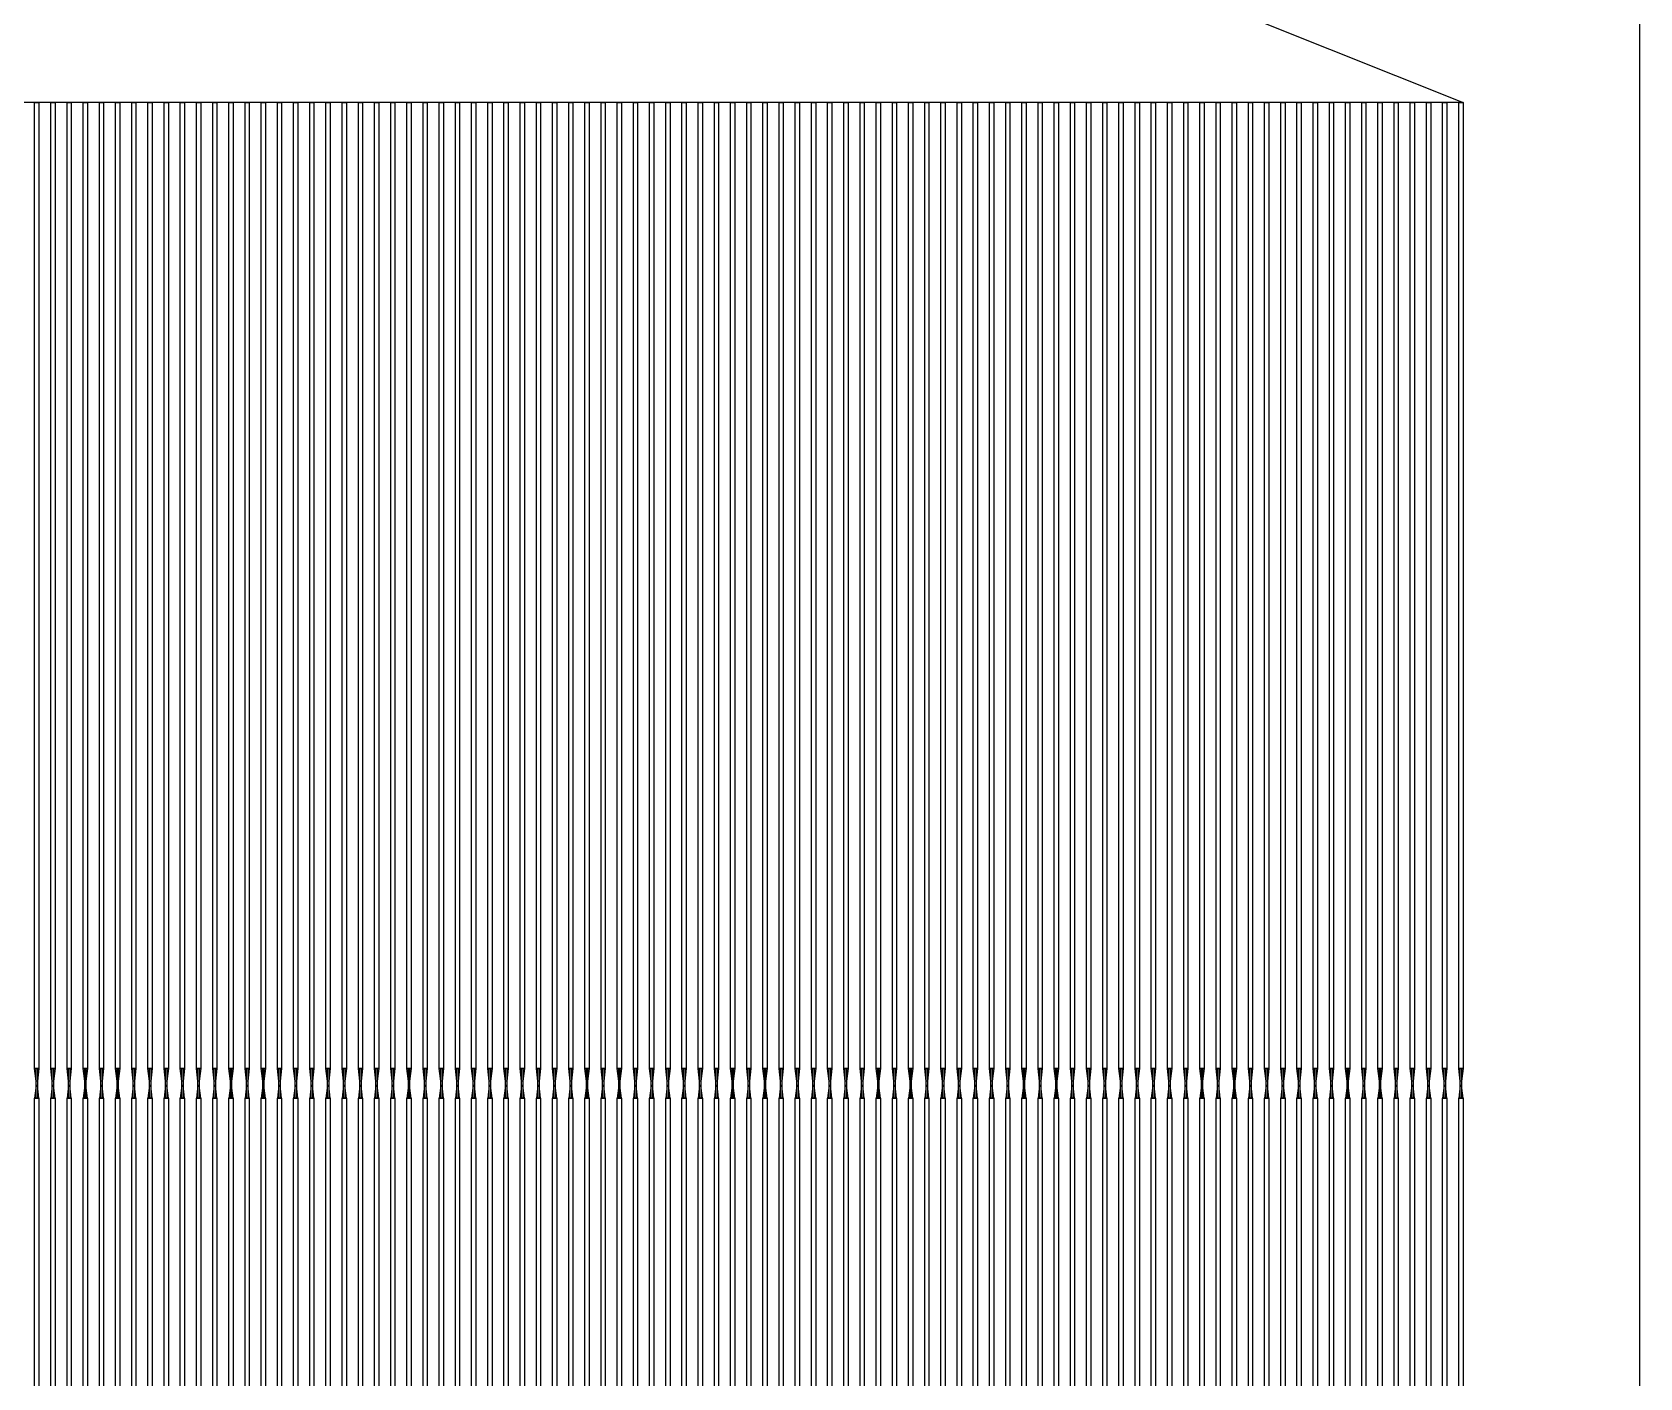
# Model space of a CAD drawing. Extents: x 0 to 762, y 0 to 762.
# Drawn here: x 647.9 to 762, y 486 to 581.6 of the extents above; entities that cross this region are included whole.
import ezdxf

# ---------------------------------------------------------------- set-up
doc = ezdxf.new("R2010")
doc.units = 0
doc.layers.get('0').update_dxf_attribs({"linetype": 'CONTINUOUS'})

msp = doc.modelspace()

# ---------------------------------------------------------------- linework, layer by layer
at = {"color": 7}
msp.add_lwpolyline([(0, 0), (761.986, 0), (761.986, 761.986), (0, 761.986), (0, 0)], close=True, dxfattribs=at)
at = {"color": 0}
for points in [[(634.989, 622.289), (749.436, 576.569), (520.54, 576.569), (634.989, 622.289)], [(648.049, 576.569), (648.349, 576.569), (648.349, 507.99), (648.049, 507.99), (648.049, 576.569)], [(649.197, 576.569), (649.497, 576.569), (649.497, 507.99), (649.197, 507.99), (649.197, 576.569)], [(650.346, 576.569), (650.646, 576.569), (650.646, 507.99), (650.346, 507.99), (650.346, 576.569)], [(651.494, 576.569), (651.794, 576.569), (651.794, 507.99), (651.494, 507.99), (651.494, 576.569)], [(652.643, 576.569), (652.943, 576.569), (652.943, 507.99), (652.643, 507.99), (652.643, 576.569)], [(653.793, 576.569), (654.093, 576.569), (654.093, 507.99), (653.793, 507.99), (653.793, 576.569)], [(654.942, 576.569), (655.242, 576.569), (655.242, 507.99), (654.942, 507.99), (654.942, 576.569)], [(656.09, 576.569), (656.39, 576.569), (656.39, 507.99), (656.09, 507.99), (656.09, 576.569)], [(657.239, 576.569), (657.539, 576.569), (657.539, 507.99), (657.239, 507.99), (657.239, 576.569)], [(658.387, 576.569), (658.688, 576.569), (658.688, 507.99), (658.387, 507.99), (658.387, 576.569)], [(659.536, 576.569), (659.836, 576.569), (659.836, 507.99), (659.536, 507.99), (659.536, 576.569)], [(660.685, 576.569), (660.985, 576.569), (660.985, 507.99), (660.685, 507.99), (660.685, 576.569)], [(661.833, 576.569), (662.133, 576.569), (662.133, 507.99), (661.833, 507.99), (661.833, 576.569)], [(662.982, 576.569), (663.282, 576.569), (663.282, 507.99), (662.982, 507.99), (662.982, 576.569)], [(664.131, 576.569), (664.431, 576.569), (664.431, 507.99), (664.131, 507.99), (664.131, 576.569)], [(665.279, 576.569), (665.579, 576.569), (665.579, 507.99), (665.279, 507.99), (665.279, 576.569)], [(666.428, 576.569), (666.728, 576.569), (666.728, 507.99), (666.428, 507.99), (666.428, 576.569)], [(667.576, 576.569), (667.876, 576.569), (667.876, 507.99), (667.576, 507.99), (667.576, 576.569)], [(668.726, 576.569), (669.026, 576.569), (669.026, 507.99), (668.726, 507.99), (668.726, 576.569)], [(669.875, 576.569), (670.175, 576.569), (670.175, 507.99), (669.875, 507.99), (669.875, 576.569)], [(671.024, 576.569), (671.324, 576.569), (671.324, 507.99), (671.024, 507.99), (671.024, 576.569)], [(672.172, 576.569), (672.472, 576.569), (672.472, 507.99), (672.172, 507.99), (672.172, 576.569)], [(673.321, 576.569), (673.621, 576.569), (673.621, 507.99), (673.321, 507.99), (673.321, 576.569)], [(674.469, 576.569), (674.769, 576.569), (674.769, 507.99), (674.469, 507.99), (674.469, 576.569)], [(675.618, 576.569), (675.918, 576.569), (675.918, 507.99), (675.618, 507.99), (675.618, 576.569)], [(676.767, 576.569), (677.067, 576.569), (677.067, 507.99), (676.767, 507.99), (676.767, 576.569)], [(677.915, 576.569), (678.215, 576.569), (678.215, 507.99), (677.915, 507.99), (677.915, 576.569)], [(679.064, 576.569), (679.364, 576.569), (679.364, 507.99), (679.064, 507.99), (679.064, 576.569)], [(680.213, 576.569), (680.512, 576.569), (680.512, 507.99), (680.213, 507.99), (680.213, 576.569)], [(681.361, 576.569), (681.661, 576.569), (681.661, 507.99), (681.361, 507.99), (681.361, 576.569)], [(682.511, 576.569), (682.811, 576.569), (682.811, 507.99), (682.511, 507.99), (682.511, 576.569)], [(683.66, 576.569), (683.96, 576.569), (683.96, 507.99), (683.66, 507.99), (683.66, 576.569)], [(684.808, 576.569), (685.108, 576.569), (685.108, 507.99), (684.808, 507.99), (684.808, 576.569)], [(685.957, 576.569), (686.257, 576.569), (686.257, 507.99), (685.957, 507.99), (685.957, 576.569)], [(687.106, 576.569), (687.406, 576.569), (687.406, 507.99), (687.106, 507.99), (687.106, 576.569)], [(688.254, 576.569), (688.554, 576.569), (688.554, 507.99), (688.254, 507.99), (688.254, 576.569)], [(689.403, 576.569), (689.703, 576.569), (689.703, 507.99), (689.403, 507.99), (689.403, 576.569)], [(690.551, 576.569), (690.851, 576.569), (690.851, 507.99), (690.551, 507.99), (690.551, 576.569)], [(691.7, 576.569), (692, 576.569), (692, 507.99), (691.7, 507.99), (691.7, 576.569)], [(692.849, 576.569), (693.149, 576.569), (693.149, 507.99), (692.849, 507.99), (692.849, 576.569)], [(693.997, 576.569), (694.297, 576.569), (694.297, 507.99), (693.997, 507.99), (693.997, 576.569)], [(695.146, 576.569), (695.446, 576.569), (695.446, 507.99), (695.146, 507.99), (695.146, 576.569)], [(696.294, 576.569), (696.594, 576.569), (696.594, 507.99), (696.294, 507.99), (696.294, 576.569)], [(697.444, 576.569), (697.744, 576.569), (697.744, 507.99), (697.444, 507.99), (697.444, 576.569)], [(698.593, 576.569), (698.893, 576.569), (698.893, 507.99), (698.593, 507.99), (698.593, 576.569)], [(699.742, 576.569), (700.042, 576.569), (700.042, 507.99), (699.742, 507.99), (699.742, 576.569)], [(700.89, 576.569), (701.19, 576.569), (701.19, 507.99), (700.89, 507.99), (700.89, 576.569)], [(702.039, 576.569), (702.339, 576.569), (702.339, 507.99), (702.039, 507.99), (702.039, 576.569)], [(703.188, 576.569), (703.488, 576.569), (703.488, 507.99), (703.188, 507.99), (703.188, 576.569)], [(704.336, 576.569), (704.636, 576.569), (704.636, 507.99), (704.336, 507.99), (704.336, 576.569)], [(705.485, 576.569), (705.785, 576.569), (705.785, 507.99), (705.485, 507.99), (705.485, 576.569)], [(706.633, 576.569), (706.933, 576.569), (706.933, 507.99), (706.633, 507.99), (706.633, 576.569)], [(707.782, 576.569), (708.082, 576.569), (708.082, 507.99), (707.782, 507.99), (707.782, 576.569)], [(708.931, 576.569), (709.231, 576.569), (709.231, 507.99), (708.931, 507.99), (708.931, 576.569)], [(710.079, 576.569), (710.379, 576.569), (710.379, 507.99), (710.079, 507.99), (710.079, 576.569)], [(711.229, 576.569), (711.529, 576.569), (711.529, 507.99), (711.229, 507.99), (711.229, 576.569)], [(712.378, 576.569), (712.678, 576.569), (712.678, 507.99), (712.378, 507.99), (712.378, 576.569)], [(713.526, 576.569), (713.826, 576.569), (713.826, 507.99), (713.526, 507.99), (713.526, 576.569)], [(714.675, 576.569), (714.975, 576.569), (714.975, 507.99), (714.675, 507.99), (714.675, 576.569)], [(715.824, 576.569), (716.124, 576.569), (716.124, 507.99), (715.824, 507.99), (715.824, 576.569)], [(716.972, 576.569), (717.272, 576.569), (717.272, 507.99), (716.972, 507.99), (716.972, 576.569)], [(718.121, 576.569), (718.421, 576.569), (718.421, 507.99), (718.121, 507.99), (718.121, 576.569)], [(719.269, 576.569), (719.569, 576.569), (719.569, 507.99), (719.269, 507.99), (719.269, 576.569)], [(720.418, 576.569), (720.718, 576.569), (720.718, 507.99), (720.418, 507.99), (720.418, 576.569)], [(721.567, 576.569), (721.867, 576.569), (721.867, 507.99), (721.567, 507.99), (721.567, 576.569)], [(722.715, 576.569), (723.015, 576.569), (723.015, 507.99), (722.715, 507.99), (722.715, 576.569)], [(723.864, 576.569), (724.164, 576.569), (724.164, 507.99), (723.864, 507.99), (723.864, 576.569)], [(725.012, 576.569), (725.314, 576.569), (725.314, 507.99), (725.012, 507.99), (725.012, 576.569)], [(726.162, 576.569), (726.463, 576.569), (726.463, 507.99), (726.162, 507.99), (726.162, 576.569)], [(727.311, 576.569), (727.611, 576.569), (727.611, 507.99), (727.311, 507.99), (727.311, 576.569)], [(728.46, 576.569), (728.76, 576.569), (728.76, 507.99), (728.46, 507.99), (728.46, 576.569)], [(729.608, 576.569), (729.908, 576.569), (729.908, 507.99), (729.608, 507.99), (729.608, 576.569)], [(730.757, 576.569), (731.057, 576.569), (731.057, 507.99), (730.757, 507.99), (730.757, 576.569)], [(731.906, 576.569), (732.206, 576.569), (732.206, 507.99), (731.906, 507.99), (731.906, 576.569)], [(733.054, 576.569), (733.354, 576.569), (733.354, 507.99), (733.054, 507.99), (733.054, 576.569)], [(734.203, 576.569), (734.503, 576.569), (734.503, 507.99), (734.203, 507.99), (734.203, 576.569)], [(735.351, 576.569), (735.651, 576.569), (735.651, 507.99), (735.351, 507.99), (735.351, 576.569)], [(736.5, 576.569), (736.8, 576.569), (736.8, 507.99), (736.5, 507.99), (736.5, 576.569)], [(737.649, 576.569), (737.949, 576.569), (737.949, 507.99), (737.649, 507.99), (737.649, 576.569)], [(738.797, 576.569), (739.097, 576.569), (739.097, 507.99), (738.797, 507.99), (738.797, 576.569)], [(739.947, 576.569), (740.247, 576.569), (740.247, 507.99), (739.947, 507.99), (739.947, 576.569)], [(741.096, 576.569), (741.396, 576.569), (741.396, 507.99), (741.096, 507.99), (741.096, 576.569)], [(742.244, 576.569), (742.544, 576.569), (742.544, 507.99), (742.244, 507.99), (742.244, 576.569)], [(743.393, 576.569), (743.693, 576.569), (743.693, 507.99), (743.393, 507.99), (743.393, 576.569)], [(744.542, 576.569), (744.842, 576.569), (744.842, 507.99), (744.542, 507.99), (744.542, 576.569)], [(745.69, 576.569), (745.99, 576.569), (745.99, 507.99), (745.69, 507.99), (745.69, 576.569)], [(746.839, 576.569), (747.139, 576.569), (747.139, 507.99), (746.839, 507.99), (746.839, 576.569)], [(747.988, 576.569), (748.287, 576.569), (748.287, 507.99), (747.988, 507.99), (747.988, 576.569)], [(749.136, 576.569), (749.436, 576.569), (749.436, 507.99), (749.136, 507.99), (749.136, 576.569)], [(648.049, 507.99), (648.349, 507.99), (648.244, 507.09), (648.154, 507.09), (648.049, 507.99)], [(648.154, 507.99), (648.244, 507.99), (648.244, 505.89), (648.154, 505.89), (648.154, 507.99)], [(649.197, 507.99), (649.497, 507.99), (649.393, 507.09), (649.303, 507.09), (649.197, 507.99)], [(649.303, 507.99), (649.393, 507.99), (649.393, 505.89), (649.303, 505.89), (649.303, 507.99)], [(650.346, 507.99), (650.646, 507.99), (650.542, 507.09), (650.451, 507.09), (650.346, 507.99)], [(650.451, 507.99), (650.542, 507.99), (650.542, 505.89), (650.451, 505.89), (650.451, 507.99)], [(651.494, 507.99), (651.794, 507.99), (651.69, 507.09), (651.6, 507.09), (651.494, 507.99)], [(651.6, 507.99), (651.69, 507.99), (651.69, 505.89), (651.6, 505.89), (651.6, 507.99)], [(652.643, 507.99), (652.943, 507.99), (652.839, 507.09), (652.749, 507.09), (652.643, 507.99)], [(652.749, 507.99), (652.839, 507.99), (652.839, 505.89), (652.749, 505.89), (652.749, 507.99)], [(653.793, 507.99), (654.092, 507.99), (653.988, 507.09), (653.897, 507.09), (653.793, 507.99)], [(653.897, 507.99), (653.988, 507.99), (653.988, 505.89), (653.897, 505.89), (653.897, 507.99)], [(654.942, 507.99), (655.242, 507.99), (655.136, 507.09), (655.046, 507.09), (654.942, 507.99)], [(655.046, 507.99), (655.136, 507.99), (655.136, 505.89), (655.046, 505.89), (655.046, 507.99)], [(656.09, 507.99), (656.39, 507.99), (656.285, 507.09), (656.194, 507.09), (656.09, 507.99)], [(656.194, 507.99), (656.285, 507.99), (656.285, 505.89), (656.194, 505.89), (656.194, 507.99)], [(657.239, 507.99), (657.539, 507.99), (657.433, 507.09), (657.343, 507.09), (657.239, 507.99)], [(657.343, 507.99), (657.433, 507.99), (657.433, 505.89), (657.343, 505.89), (657.343, 507.99)], [(658.387, 507.99), (658.688, 507.99), (658.582, 507.09), (658.492, 507.09), (658.387, 507.99)], [(658.492, 507.99), (658.582, 507.99), (658.582, 505.89), (658.492, 505.89), (658.492, 507.99)], [(659.536, 507.99), (659.836, 507.99), (659.731, 507.09), (659.64, 507.09), (659.536, 507.99)], [(659.64, 507.99), (659.731, 507.99), (659.731, 505.89), (659.64, 505.89), (659.64, 507.99)], [(660.685, 507.99), (660.985, 507.99), (660.879, 507.09), (660.79, 507.09), (660.685, 507.99)], [(660.79, 507.99), (660.879, 507.99), (660.879, 505.89), (660.79, 505.89), (660.79, 507.99)], [(661.833, 507.99), (662.133, 507.99), (662.028, 507.09), (661.939, 507.09), (661.833, 507.99)], [(661.939, 507.99), (662.028, 507.99), (662.028, 505.89), (661.939, 505.89), (661.939, 507.99)], [(662.982, 507.99), (663.282, 507.99), (663.178, 507.09), (663.088, 507.09), (662.982, 507.99)], [(663.088, 507.99), (663.178, 507.99), (663.178, 505.89), (663.088, 505.89), (663.088, 507.99)], [(664.131, 507.99), (664.431, 507.99), (664.326, 507.09), (664.236, 507.09), (664.131, 507.99)], [(664.236, 507.99), (664.326, 507.99), (664.326, 505.89), (664.236, 505.89), (664.236, 507.99)], [(665.279, 507.99), (665.579, 507.99), (665.475, 507.09), (665.385, 507.09), (665.279, 507.99)], [(665.385, 507.99), (665.475, 507.99), (665.475, 505.89), (665.385, 505.89), (665.385, 507.99)], [(666.428, 507.99), (666.728, 507.99), (666.624, 507.09), (666.533, 507.09), (666.428, 507.99)], [(666.533, 507.99), (666.624, 507.99), (666.624, 505.89), (666.533, 505.89), (666.533, 507.99)], [(667.576, 507.99), (667.876, 507.99), (667.772, 507.09), (667.682, 507.09), (667.576, 507.99)], [(667.682, 507.99), (667.772, 507.99), (667.772, 505.89), (667.682, 505.89), (667.682, 507.99)], [(668.726, 507.99), (669.026, 507.99), (668.921, 507.09), (668.831, 507.09), (668.726, 507.99)], [(668.831, 507.99), (668.921, 507.99), (668.921, 505.89), (668.831, 505.89), (668.831, 507.99)], [(669.875, 507.99), (670.175, 507.99), (670.069, 507.09), (669.979, 507.09), (669.875, 507.99)], [(669.979, 507.99), (670.069, 507.99), (670.069, 505.89), (669.979, 505.89), (669.979, 507.99)], [(671.024, 507.99), (671.324, 507.99), (671.218, 507.09), (671.128, 507.09), (671.024, 507.99)], [(671.128, 507.99), (671.218, 507.99), (671.218, 505.89), (671.128, 505.89), (671.128, 507.99)], [(672.172, 507.99), (672.472, 507.99), (672.367, 507.09), (672.276, 507.09), (672.172, 507.99)], [(672.276, 507.99), (672.367, 507.99), (672.367, 505.89), (672.276, 505.89), (672.276, 507.99)], [(673.321, 507.99), (673.621, 507.99), (673.515, 507.09), (673.425, 507.09), (673.321, 507.99)], [(673.425, 507.99), (673.515, 507.99), (673.515, 505.89), (673.425, 505.89), (673.425, 507.99)], [(674.469, 507.99), (674.769, 507.99), (674.664, 507.09), (674.575, 507.09), (674.469, 507.99)], [(674.575, 507.99), (674.664, 507.99), (674.664, 505.89), (674.575, 505.89), (674.575, 507.99)], [(675.618, 507.99), (675.918, 507.99), (675.813, 507.09), (675.724, 507.09), (675.618, 507.99)], [(675.724, 507.99), (675.813, 507.99), (675.813, 505.89), (675.724, 505.89), (675.724, 507.99)], [(676.767, 507.99), (677.067, 507.99), (676.963, 507.09), (676.872, 507.09), (676.767, 507.99)], [(676.872, 507.99), (676.963, 507.99), (676.963, 505.89), (676.872, 505.89), (676.872, 507.99)], [(677.915, 507.99), (678.215, 507.99), (678.111, 507.09), (678.021, 507.09), (677.915, 507.99)], [(678.021, 507.99), (678.111, 507.99), (678.111, 505.89), (678.021, 505.89), (678.021, 507.99)], [(679.064, 507.99), (679.364, 507.99), (679.26, 507.09), (679.169, 507.09), (679.064, 507.99)], [(679.169, 507.99), (679.26, 507.99), (679.26, 505.89), (679.169, 505.89), (679.169, 507.99)], [(680.213, 507.99), (680.512, 507.99), (680.408, 507.09), (680.318, 507.09), (680.213, 507.99)], [(680.318, 507.99), (680.408, 507.99), (680.408, 505.89), (680.318, 505.89), (680.318, 507.99)], [(681.361, 507.99), (681.661, 507.99), (681.557, 507.09), (681.467, 507.09), (681.361, 507.99)], [(681.467, 507.99), (681.557, 507.99), (681.557, 505.89), (681.467, 505.89), (681.467, 507.99)], [(682.511, 507.99), (682.811, 507.99), (682.706, 507.09), (682.615, 507.09), (682.511, 507.99)], [(682.615, 507.99), (682.706, 507.99), (682.706, 505.89), (682.615, 505.89), (682.615, 507.99)], [(683.66, 507.99), (683.96, 507.99), (683.854, 507.09), (683.764, 507.09), (683.66, 507.99)], [(683.764, 507.99), (683.854, 507.99), (683.854, 505.89), (683.764, 505.89), (683.764, 507.99)], [(684.808, 507.99), (685.108, 507.99), (685.003, 507.09), (684.912, 507.09), (684.808, 507.99)], [(684.912, 507.99), (685.003, 507.99), (685.003, 505.89), (684.912, 505.89), (684.912, 507.99)], [(685.957, 507.99), (686.257, 507.99), (686.151, 507.09), (686.061, 507.09), (685.957, 507.99)], [(686.061, 507.99), (686.151, 507.99), (686.151, 505.89), (686.061, 505.89), (686.061, 507.99)], [(687.106, 507.99), (687.406, 507.99), (687.3, 507.09), (687.21, 507.09), (687.106, 507.99)], [(687.21, 507.99), (687.3, 507.99), (687.3, 505.89), (687.21, 505.89), (687.21, 507.99)], [(688.254, 507.99), (688.554, 507.99), (688.449, 507.09), (688.36, 507.09), (688.254, 507.99)], [(688.36, 507.99), (688.449, 507.99), (688.449, 505.89), (688.36, 505.89), (688.36, 507.99)], [(689.403, 507.99), (689.703, 507.99), (689.597, 507.09), (689.508, 507.09), (689.403, 507.99)], [(689.508, 507.99), (689.597, 507.99), (689.597, 505.89), (689.508, 505.89), (689.508, 507.99)], [(690.551, 507.99), (690.851, 507.99), (690.746, 507.09), (690.657, 507.09), (690.551, 507.99)], [(690.657, 507.99), (690.746, 507.99), (690.746, 505.89), (690.657, 505.89), (690.657, 507.99)], [(691.7, 507.99), (692, 507.99), (691.896, 507.09), (691.806, 507.09), (691.7, 507.99)], [(691.806, 507.99), (691.896, 507.99), (691.896, 505.89), (691.806, 505.89), (691.806, 507.99)], [(692.849, 507.99), (693.149, 507.99), (693.044, 507.09), (692.954, 507.09), (692.849, 507.99)], [(692.954, 507.99), (693.044, 507.99), (693.044, 505.89), (692.954, 505.89), (692.954, 507.99)], [(693.997, 507.99), (694.297, 507.99), (694.193, 507.09), (694.103, 507.09), (693.997, 507.99)], [(694.103, 507.99), (694.193, 507.99), (694.193, 505.89), (694.103, 505.89), (694.103, 507.99)], [(695.146, 507.99), (695.446, 507.99), (695.342, 507.09), (695.251, 507.09), (695.146, 507.99)], [(695.251, 507.99), (695.342, 507.99), (695.342, 505.89), (695.251, 505.89), (695.251, 507.99)], [(696.294, 507.99), (696.594, 507.99), (696.49, 507.09), (696.4, 507.09), (696.294, 507.99)], [(696.4, 507.99), (696.49, 507.99), (696.49, 505.89), (696.4, 505.89), (696.4, 507.99)], [(697.444, 507.99), (697.744, 507.99), (697.639, 507.09), (697.549, 507.09), (697.444, 507.99)], [(697.549, 507.99), (697.639, 507.99), (697.639, 505.89), (697.549, 505.89), (697.549, 507.99)], [(698.593, 507.99), (698.893, 507.99), (698.787, 507.09), (698.697, 507.09), (698.593, 507.99)], [(698.697, 507.99), (698.787, 507.99), (698.787, 505.89), (698.697, 505.89), (698.697, 507.99)], [(699.742, 507.99), (700.042, 507.99), (699.936, 507.09), (699.846, 507.09), (699.742, 507.99)], [(699.846, 507.99), (699.936, 507.99), (699.936, 505.89), (699.846, 505.89), (699.846, 507.99)], [(700.89, 507.99), (701.19, 507.99), (701.085, 507.09), (700.994, 507.09), (700.89, 507.99)], [(700.994, 507.99), (701.085, 507.99), (701.085, 505.89), (700.994, 505.89), (700.994, 507.99)], [(702.039, 507.99), (702.339, 507.99), (702.233, 507.09), (702.143, 507.09), (702.039, 507.99)], [(702.143, 507.99), (702.233, 507.99), (702.233, 505.89), (702.143, 505.89), (702.143, 507.99)], [(703.188, 507.99), (703.488, 507.99), (703.382, 507.09), (703.293, 507.09), (703.188, 507.99)], [(703.293, 507.99), (703.382, 507.99), (703.382, 505.89), (703.293, 505.89), (703.293, 507.99)], [(704.336, 507.99), (704.636, 507.99), (704.531, 507.09), (704.442, 507.09), (704.336, 507.99)], [(704.442, 507.99), (704.531, 507.99), (704.531, 505.89), (704.442, 505.89), (704.442, 507.99)], [(705.485, 507.99), (705.785, 507.99), (705.679, 507.09), (705.59, 507.09), (705.485, 507.99)], [(705.59, 507.99), (705.681, 507.99), (705.681, 505.89), (705.59, 505.89), (705.59, 507.99)], [(706.633, 507.99), (706.933, 507.99), (706.829, 507.09), (706.739, 507.09), (706.633, 507.99)], [(706.739, 507.99), (706.829, 507.99), (706.829, 505.89), (706.739, 505.89), (706.739, 507.99)], [(707.782, 507.99), (708.082, 507.99), (707.978, 507.09), (707.887, 507.09), (707.782, 507.99)], [(707.887, 507.99), (707.978, 507.99), (707.978, 505.89), (707.887, 505.89), (707.887, 507.99)], [(708.931, 507.99), (709.231, 507.99), (709.126, 507.09), (709.036, 507.09), (708.931, 507.99)], [(709.036, 507.99), (709.126, 507.99), (709.126, 505.89), (709.036, 505.89), (709.036, 507.99)], [(710.079, 507.99), (710.379, 507.99), (710.275, 507.09), (710.185, 507.09), (710.079, 507.99)], [(710.185, 507.99), (710.275, 507.99), (710.275, 505.89), (710.185, 505.89), (710.185, 507.99)], [(711.229, 507.99), (711.529, 507.99), (711.424, 507.09), (711.333, 507.09), (711.229, 507.99)], [(711.333, 507.99), (711.424, 507.99), (711.424, 505.89), (711.333, 505.89), (711.333, 507.99)], [(712.378, 507.99), (712.678, 507.99), (712.572, 507.09), (712.482, 507.09), (712.378, 507.99)], [(712.482, 507.99), (712.572, 507.99), (712.572, 505.89), (712.482, 505.89), (712.482, 507.99)], [(713.526, 507.99), (713.826, 507.99), (713.721, 507.09), (713.631, 507.09), (713.526, 507.99)], [(713.631, 507.99), (713.721, 507.99), (713.721, 505.89), (713.631, 505.89), (713.631, 507.99)], [(714.675, 507.99), (714.975, 507.99), (714.869, 507.09), (714.779, 507.09), (714.675, 507.99)], [(714.779, 507.99), (714.869, 507.99), (714.869, 505.89), (714.779, 505.89), (714.779, 507.99)], [(715.824, 507.99), (716.124, 507.99), (716.018, 507.09), (715.928, 507.09), (715.824, 507.99)], [(715.928, 507.99), (716.018, 507.99), (716.018, 505.89), (715.928, 505.89), (715.928, 507.99)], [(716.972, 507.99), (717.272, 507.99), (717.167, 507.09), (717.078, 507.09), (716.972, 507.99)], [(717.078, 507.99), (717.167, 507.99), (717.167, 505.89), (717.078, 505.89), (717.078, 507.99)], [(718.121, 507.99), (718.421, 507.99), (718.315, 507.09), (718.226, 507.09), (718.121, 507.99)], [(718.226, 507.99), (718.315, 507.99), (718.315, 505.89), (718.226, 505.89), (718.226, 507.99)], [(719.269, 507.99), (719.569, 507.99), (719.464, 507.09), (719.375, 507.09), (719.269, 507.99)], [(719.375, 507.99), (719.464, 507.99), (719.464, 505.89), (719.375, 505.89), (719.375, 507.99)], [(720.418, 507.99), (720.718, 507.99), (720.614, 507.09), (720.524, 507.09), (720.418, 507.99)], [(720.524, 507.99), (720.614, 507.99), (720.614, 505.89), (720.524, 505.89), (720.524, 507.99)], [(721.567, 507.99), (721.867, 507.99), (721.762, 507.09), (721.672, 507.09), (721.567, 507.99)], [(721.672, 507.99), (721.762, 507.99), (721.762, 505.89), (721.672, 505.89), (721.672, 507.99)], [(722.715, 507.99), (723.015, 507.99), (722.911, 507.09), (722.821, 507.09), (722.715, 507.99)], [(722.821, 507.99), (722.911, 507.99), (722.911, 505.89), (722.821, 505.89), (722.821, 507.99)], [(723.864, 507.99), (724.164, 507.99), (724.06, 507.09), (723.969, 507.09), (723.864, 507.99)], [(723.969, 507.99), (724.06, 507.99), (724.06, 505.89), (723.969, 505.89), (723.969, 507.99)], [(725.012, 507.99), (725.313, 507.99), (725.208, 507.09), (725.118, 507.09), (725.012, 507.99)], [(725.118, 507.99), (725.208, 507.99), (725.208, 505.89), (725.118, 505.89), (725.118, 507.99)], [(726.162, 507.99), (726.463, 507.99), (726.357, 507.09), (726.267, 507.09), (726.162, 507.99)], [(726.267, 507.99), (726.357, 507.99), (726.357, 505.89), (726.267, 505.89), (726.267, 507.99)], [(727.311, 507.99), (727.611, 507.99), (727.506, 507.09), (727.415, 507.09), (727.311, 507.99)], [(727.415, 507.99), (727.506, 507.99), (727.506, 505.89), (727.415, 505.89), (727.415, 507.99)], [(728.46, 507.99), (728.76, 507.99), (728.654, 507.09), (728.564, 507.09), (728.46, 507.99)], [(728.564, 507.99), (728.654, 507.99), (728.654, 505.89), (728.564, 505.89), (728.564, 507.99)], [(729.608, 507.99), (729.908, 507.99), (729.803, 507.09), (729.713, 507.09), (729.608, 507.99)], [(729.713, 507.99), (729.803, 507.99), (729.803, 505.89), (729.713, 505.89), (729.713, 507.99)], [(730.757, 507.99), (731.057, 507.99), (730.951, 507.09), (730.861, 507.09), (730.757, 507.99)], [(730.861, 507.99), (730.951, 507.99), (730.951, 505.89), (730.861, 505.89), (730.861, 507.99)], [(731.906, 507.99), (732.206, 507.99), (732.1, 507.09), (732.011, 507.09), (731.906, 507.99)], [(732.011, 507.99), (732.1, 507.99), (732.1, 505.89), (732.011, 505.89), (732.011, 507.99)], [(733.054, 507.99), (733.354, 507.99), (733.249, 507.09), (733.16, 507.09), (733.054, 507.99)], [(733.16, 507.99), (733.249, 507.99), (733.249, 505.89), (733.16, 505.89), (733.16, 507.99)], [(734.203, 507.99), (734.503, 507.99), (734.399, 507.09), (734.308, 507.09), (734.203, 507.99)], [(734.308, 507.99), (734.399, 507.99), (734.399, 505.89), (734.308, 505.89), (734.308, 507.99)], [(735.351, 507.99), (735.651, 507.99), (735.547, 507.09), (735.457, 507.09), (735.351, 507.99)], [(735.457, 507.99), (735.547, 507.99), (735.547, 505.89), (735.457, 505.89), (735.457, 507.99)], [(736.5, 507.99), (736.8, 507.99), (736.696, 507.09), (736.606, 507.09), (736.5, 507.99)], [(736.606, 507.99), (736.696, 507.99), (736.696, 505.89), (736.606, 505.89), (736.606, 507.99)], [(737.649, 507.99), (737.949, 507.99), (737.844, 507.09), (737.754, 507.09), (737.649, 507.99)], [(737.754, 507.99), (737.844, 507.99), (737.844, 505.89), (737.754, 505.89), (737.754, 507.99)], [(738.797, 507.99), (739.097, 507.99), (738.993, 507.09), (738.903, 507.09), (738.797, 507.99)], [(738.903, 507.99), (738.993, 507.99), (738.993, 505.89), (738.903, 505.89), (738.903, 507.99)], [(739.947, 507.99), (740.247, 507.99), (740.142, 507.09), (740.051, 507.09), (739.947, 507.99)], [(740.051, 507.99), (740.142, 507.99), (740.142, 505.89), (740.051, 505.89), (740.051, 507.99)], [(741.096, 507.99), (741.396, 507.99), (741.29, 507.09), (741.2, 507.09), (741.096, 507.99)], [(741.2, 507.99), (741.29, 507.99), (741.29, 505.89), (741.2, 505.89), (741.2, 507.99)], [(742.244, 507.99), (742.544, 507.99), (742.439, 507.09), (742.349, 507.09), (742.244, 507.99)], [(742.349, 507.99), (742.439, 507.99), (742.439, 505.89), (742.349, 505.89), (742.349, 507.99)], [(743.393, 507.99), (743.693, 507.99), (743.588, 507.09), (743.497, 507.09), (743.393, 507.99)], [(743.497, 507.99), (743.588, 507.99), (743.588, 505.89), (743.497, 505.89), (743.497, 507.99)], [(744.542, 507.99), (744.842, 507.99), (744.736, 507.09), (744.646, 507.09), (744.542, 507.99)], [(744.646, 507.99), (744.736, 507.99), (744.736, 505.89), (744.646, 505.89), (744.646, 507.99)], [(745.69, 507.99), (745.99, 507.99), (745.885, 507.09), (745.796, 507.09), (745.69, 507.99)], [(745.796, 507.99), (745.885, 507.99), (745.885, 505.89), (745.796, 505.89), (745.796, 507.99)], [(746.839, 507.99), (747.139, 507.99), (747.033, 507.09), (746.944, 507.09), (746.839, 507.99)], [(746.944, 507.99), (747.033, 507.99), (747.033, 505.89), (746.944, 505.89), (746.944, 507.99)], [(747.988, 507.99), (748.287, 507.99), (748.182, 507.09), (748.093, 507.09), (747.988, 507.99)], [(748.093, 507.99), (748.182, 507.99), (748.182, 505.89), (748.093, 505.89), (748.093, 507.99)], [(749.136, 507.99), (749.436, 507.99), (749.332, 507.09), (749.242, 507.09), (749.136, 507.99)], [(749.242, 507.99), (749.332, 507.99), (749.332, 505.89), (749.242, 505.89), (749.242, 507.99)], [(648.049, 505.89), (648.349, 505.89), (648.244, 506.79), (648.154, 506.79), (648.049, 505.89)], [(649.197, 505.89), (649.497, 505.89), (649.393, 506.79), (649.303, 506.79), (649.197, 505.89)], [(650.346, 505.89), (650.646, 505.89), (650.542, 506.79), (650.451, 506.79), (650.346, 505.89)], [(651.494, 505.89), (651.794, 505.89), (651.69, 506.79), (651.6, 506.79), (651.494, 505.89)], [(652.643, 505.89), (652.943, 505.89), (652.839, 506.79), (652.749, 506.79), (652.643, 505.89)], [(653.793, 505.89), (654.092, 505.89), (653.988, 506.79), (653.897, 506.79), (653.793, 505.89)], [(654.942, 505.89), (655.242, 505.89), (655.136, 506.79), (655.046, 506.79), (654.942, 505.89)], [(656.09, 505.89), (656.39, 505.89), (656.285, 506.79), (656.194, 506.79), (656.09, 505.89)], [(657.239, 505.89), (657.539, 505.89), (657.433, 506.79), (657.343, 506.79), (657.239, 505.89)], [(658.387, 505.89), (658.688, 505.89), (658.582, 506.79), (658.492, 506.79), (658.387, 505.89)], [(659.536, 505.89), (659.836, 505.89), (659.731, 506.79), (659.64, 506.79), (659.536, 505.89)], [(660.685, 505.89), (660.985, 505.89), (660.879, 506.79), (660.79, 506.79), (660.685, 505.89)], [(661.833, 505.89), (662.133, 505.89), (662.028, 506.79), (661.939, 506.79), (661.833, 505.89)], [(662.982, 505.89), (663.282, 505.89), (663.178, 506.79), (663.088, 506.79), (662.982, 505.89)], [(664.131, 505.89), (664.431, 505.89), (664.326, 506.79), (664.236, 506.79), (664.131, 505.89)], [(665.279, 505.89), (665.579, 505.89), (665.475, 506.79), (665.385, 506.79), (665.279, 505.89)], [(666.428, 505.89), (666.728, 505.89), (666.624, 506.79), (666.533, 506.79), (666.428, 505.89)], [(667.576, 505.89), (667.876, 505.89), (667.772, 506.79), (667.682, 506.79), (667.576, 505.89)], [(668.726, 505.89), (669.026, 505.89), (668.921, 506.79), (668.831, 506.79), (668.726, 505.89)], [(669.875, 505.89), (670.175, 505.89), (670.069, 506.79), (669.979, 506.79), (669.875, 505.89)], [(671.024, 505.89), (671.324, 505.89), (671.218, 506.79), (671.128, 506.79), (671.024, 505.89)], [(672.172, 505.89), (672.472, 505.89), (672.367, 506.79), (672.276, 506.79), (672.172, 505.89)], [(673.321, 505.89), (673.621, 505.89), (673.515, 506.79), (673.425, 506.79), (673.321, 505.89)], [(674.469, 505.89), (674.769, 505.89), (674.664, 506.79), (674.575, 506.79), (674.469, 505.89)], [(675.618, 505.89), (675.918, 505.89), (675.813, 506.79), (675.724, 506.79), (675.618, 505.89)], [(676.767, 505.89), (677.067, 505.89), (676.963, 506.79), (676.872, 506.79), (676.767, 505.89)], [(677.915, 505.89), (678.215, 505.89), (678.111, 506.79), (678.021, 506.79), (677.915, 505.89)], [(679.064, 505.89), (679.364, 505.89), (679.26, 506.79), (679.169, 506.79), (679.064, 505.89)], [(680.213, 505.89), (680.512, 505.89), (680.408, 506.79), (680.318, 506.79), (680.213, 505.89)], [(681.361, 505.89), (681.661, 505.89), (681.557, 506.79), (681.467, 506.79), (681.361, 505.89)], [(682.511, 505.89), (682.811, 505.89), (682.706, 506.79), (682.615, 506.79), (682.511, 505.89)], [(683.66, 505.89), (683.96, 505.89), (683.854, 506.79), (683.764, 506.79), (683.66, 505.89)], [(684.808, 505.89), (685.108, 505.89), (685.003, 506.79), (684.912, 506.79), (684.808, 505.89)], [(685.957, 505.89), (686.257, 505.89), (686.151, 506.79), (686.061, 506.79), (685.957, 505.89)], [(687.106, 505.89), (687.406, 505.89), (687.3, 506.79), (687.21, 506.79), (687.106, 505.89)], [(688.254, 505.89), (688.554, 505.89), (688.449, 506.79), (688.36, 506.79), (688.254, 505.89)], [(689.403, 505.89), (689.703, 505.89), (689.597, 506.79), (689.508, 506.79), (689.403, 505.89)], [(690.551, 505.89), (690.851, 505.89), (690.746, 506.79), (690.657, 506.79), (690.551, 505.89)], [(691.7, 505.89), (692, 505.89), (691.896, 506.79), (691.806, 506.79), (691.7, 505.89)], [(692.849, 505.89), (693.149, 505.89), (693.044, 506.79), (692.954, 506.79), (692.849, 505.89)], [(693.997, 505.89), (694.297, 505.89), (694.193, 506.79), (694.103, 506.79), (693.997, 505.89)], [(695.146, 505.89), (695.446, 505.89), (695.342, 506.79), (695.251, 506.79), (695.146, 505.89)], [(696.294, 505.89), (696.594, 505.89), (696.49, 506.79), (696.4, 506.79), (696.294, 505.89)], [(697.444, 505.89), (697.744, 505.89), (697.639, 506.79), (697.549, 506.79), (697.444, 505.89)], [(698.593, 505.89), (698.893, 505.89), (698.787, 506.79), (698.697, 506.79), (698.593, 505.89)], [(699.742, 505.89), (700.042, 505.89), (699.936, 506.79), (699.846, 506.79), (699.742, 505.89)], [(700.89, 505.89), (701.19, 505.89), (701.085, 506.79), (700.994, 506.79), (700.89, 505.89)], [(702.039, 505.89), (702.339, 505.89), (702.233, 506.79), (702.143, 506.79), (702.039, 505.89)], [(703.188, 505.89), (703.488, 505.89), (703.382, 506.79), (703.293, 506.79), (703.188, 505.89)], [(704.336, 505.89), (704.636, 505.89), (704.531, 506.79), (704.442, 506.79), (704.336, 505.89)], [(705.485, 505.89), (705.785, 505.89), (705.679, 506.79), (705.59, 506.79), (705.485, 505.89)], [(706.633, 505.89), (706.933, 505.89), (706.829, 506.79), (706.739, 506.79), (706.633, 505.89)], [(707.782, 505.89), (708.082, 505.89), (707.978, 506.79), (707.887, 506.79), (707.782, 505.89)], [(708.931, 505.89), (709.231, 505.89), (709.126, 506.79), (709.036, 506.79), (708.931, 505.89)], [(710.079, 505.89), (710.379, 505.89), (710.275, 506.79), (710.185, 506.79), (710.079, 505.89)], [(711.229, 505.89), (711.529, 505.89), (711.424, 506.79), (711.333, 506.79), (711.229, 505.89)], [(712.378, 505.89), (712.678, 505.89), (712.572, 506.79), (712.482, 506.79), (712.378, 505.89)], [(713.526, 505.89), (713.826, 505.89), (713.721, 506.79), (713.631, 506.79), (713.526, 505.89)], [(714.675, 505.89), (714.975, 505.89), (714.869, 506.79), (714.779, 506.79), (714.675, 505.89)], [(715.824, 505.89), (716.124, 505.89), (716.018, 506.79), (715.928, 506.79), (715.824, 505.89)], [(716.972, 505.89), (717.272, 505.89), (717.167, 506.79), (717.078, 506.79), (716.972, 505.89)], [(718.121, 505.89), (718.421, 505.89), (718.315, 506.79), (718.226, 506.79), (718.121, 505.89)], [(719.269, 505.89), (719.569, 505.89), (719.464, 506.79), (719.375, 506.79), (719.269, 505.89)], [(720.418, 505.89), (720.718, 505.89), (720.614, 506.79), (720.524, 506.79), (720.418, 505.89)], [(721.567, 505.89), (721.867, 505.89), (721.762, 506.79), (721.672, 506.79), (721.567, 505.89)], [(722.715, 505.89), (723.015, 505.89), (722.911, 506.79), (722.821, 506.79), (722.715, 505.89)], [(723.864, 505.89), (724.164, 505.89), (724.06, 506.79), (723.969, 506.79), (723.864, 505.89)], [(725.012, 505.89), (725.313, 505.89), (725.208, 506.79), (725.118, 506.79), (725.012, 505.89)], [(726.162, 505.89), (726.463, 505.89), (726.357, 506.79), (726.267, 506.79), (726.162, 505.89)], [(727.311, 505.89), (727.611, 505.89), (727.506, 506.79), (727.415, 506.79), (727.311, 505.89)], [(728.46, 505.89), (728.76, 505.89), (728.654, 506.79), (728.564, 506.79), (728.46, 505.89)], [(729.608, 505.89), (729.908, 505.89), (729.803, 506.79), (729.713, 506.79), (729.608, 505.89)], [(730.757, 505.89), (731.057, 505.89), (730.951, 506.79), (730.861, 506.79), (730.757, 505.89)], [(731.906, 505.89), (732.206, 505.89), (732.1, 506.79), (732.011, 506.79), (731.906, 505.89)], [(733.054, 505.89), (733.354, 505.89), (733.249, 506.79), (733.16, 506.79), (733.054, 505.89)], [(734.203, 505.89), (734.503, 505.89), (734.399, 506.79), (734.308, 506.79), (734.203, 505.89)], [(735.351, 505.89), (735.651, 505.89), (735.547, 506.79), (735.457, 506.79), (735.351, 505.89)], [(736.5, 505.89), (736.8, 505.89), (736.696, 506.79), (736.606, 506.79), (736.5, 505.89)], [(737.649, 505.89), (737.949, 505.89), (737.844, 506.79), (737.754, 506.79), (737.649, 505.89)], [(738.797, 505.89), (739.097, 505.89), (738.993, 506.79), (738.903, 506.79), (738.797, 505.89)], [(739.947, 505.89), (740.247, 505.89), (740.142, 506.79), (740.051, 506.79), (739.947, 505.89)], [(741.096, 505.89), (741.396, 505.89), (741.29, 506.79), (741.2, 506.79), (741.096, 505.89)], [(742.244, 505.89), (742.544, 505.89), (742.439, 506.79), (742.349, 506.79), (742.244, 505.89)], [(743.393, 505.89), (743.693, 505.89), (743.588, 506.79), (743.497, 506.79), (743.393, 505.89)], [(744.542, 505.89), (744.842, 505.89), (744.736, 506.79), (744.646, 506.79), (744.542, 505.89)], [(745.69, 505.89), (745.99, 505.89), (745.885, 506.79), (745.796, 506.79), (745.69, 505.89)], [(746.839, 505.89), (747.139, 505.89), (747.033, 506.79), (746.944, 506.79), (746.839, 505.89)], [(747.988, 505.89), (748.287, 505.89), (748.182, 506.79), (748.093, 506.79), (747.988, 505.89)], [(749.136, 505.89), (749.436, 505.89), (749.332, 506.79), (749.242, 506.79), (749.136, 505.89)], [(648.049, 505.89), (648.349, 505.89), (648.349, 439.412), (648.049, 439.412), (648.049, 505.89)], [(649.197, 505.89), (649.497, 505.89), (649.497, 439.412), (649.197, 439.412), (649.197, 505.89)], [(650.346, 505.89), (650.646, 505.89), (650.646, 439.412), (650.346, 439.412), (650.346, 505.89)], [(651.494, 505.89), (651.794, 505.89), (651.794, 439.412), (651.494, 439.412), (651.494, 505.89)], [(652.643, 505.89), (652.943, 505.89), (652.943, 439.412), (652.643, 439.412), (652.643, 505.89)], [(653.793, 505.89), (654.093, 505.89), (654.093, 439.412), (653.793, 439.412), (653.793, 505.89)], [(654.942, 505.89), (655.242, 505.89), (655.242, 439.412), (654.942, 439.412), (654.942, 505.89)], [(656.09, 505.89), (656.39, 505.89), (656.39, 439.412), (656.09, 439.412), (656.09, 505.89)], [(657.239, 505.89), (657.539, 505.89), (657.539, 439.412), (657.239, 439.412), (657.239, 505.89)], [(658.387, 505.89), (658.688, 505.89), (658.688, 439.412), (658.387, 439.412), (658.387, 505.89)], [(659.536, 505.89), (659.836, 505.89), (659.836, 439.412), (659.536, 439.412), (659.536, 505.89)], [(660.685, 505.89), (660.985, 505.89), (660.985, 439.412), (660.685, 439.412), (660.685, 505.89)], [(661.833, 505.89), (662.133, 505.89), (662.133, 439.412), (661.833, 439.412), (661.833, 505.89)], [(662.982, 505.89), (663.282, 505.89), (663.282, 439.412), (662.982, 439.412), (662.982, 505.89)], [(664.131, 505.89), (664.431, 505.89), (664.431, 439.412), (664.131, 439.412), (664.131, 505.89)], [(665.279, 505.89), (665.579, 505.89), (665.579, 439.412), (665.279, 439.412), (665.279, 505.89)], [(666.428, 505.89), (666.728, 505.89), (666.728, 439.412), (666.428, 439.412), (666.428, 505.89)], [(667.576, 505.89), (667.876, 505.89), (667.876, 439.412), (667.576, 439.412), (667.576, 505.89)], [(668.726, 505.89), (669.026, 505.89), (669.026, 439.412), (668.726, 439.412), (668.726, 505.89)], [(669.875, 505.89), (670.175, 505.89), (670.175, 439.412), (669.875, 439.412), (669.875, 505.89)], [(671.024, 505.89), (671.324, 505.89), (671.324, 439.412), (671.024, 439.412), (671.024, 505.89)], [(672.172, 505.89), (672.472, 505.89), (672.472, 439.412), (672.172, 439.412), (672.172, 505.89)], [(673.321, 505.89), (673.621, 505.89), (673.621, 439.412), (673.321, 439.412), (673.321, 505.89)], [(674.469, 505.89), (674.769, 505.89), (674.769, 439.412), (674.469, 439.412), (674.469, 505.89)], [(675.618, 505.89), (675.918, 505.89), (675.918, 439.412), (675.618, 439.412), (675.618, 505.89)], [(676.767, 505.89), (677.067, 505.89), (677.067, 439.412), (676.767, 439.412), (676.767, 505.89)], [(677.915, 505.89), (678.215, 505.89), (678.215, 439.412), (677.915, 439.412), (677.915, 505.89)], [(679.064, 505.89), (679.364, 505.89), (679.364, 439.412), (679.064, 439.412), (679.064, 505.89)], [(680.213, 505.89), (680.512, 505.89), (680.512, 439.412), (680.213, 439.412), (680.213, 505.89)], [(681.361, 505.89), (681.661, 505.89), (681.661, 439.412), (681.361, 439.412), (681.361, 505.89)], [(682.511, 505.89), (682.811, 505.89), (682.811, 439.412), (682.511, 439.412), (682.511, 505.89)], [(683.66, 505.89), (683.96, 505.89), (683.96, 439.412), (683.66, 439.412), (683.66, 505.89)], [(684.808, 505.89), (685.108, 505.89), (685.108, 439.412), (684.808, 439.412), (684.808, 505.89)], [(685.957, 505.89), (686.257, 505.89), (686.257, 439.412), (685.957, 439.412), (685.957, 505.89)], [(687.106, 505.89), (687.406, 505.89), (687.406, 439.412), (687.106, 439.412), (687.106, 505.89)], [(688.254, 505.89), (688.554, 505.89), (688.554, 439.412), (688.254, 439.412), (688.254, 505.89)], [(689.403, 505.89), (689.703, 505.89), (689.703, 439.412), (689.403, 439.412), (689.403, 505.89)], [(690.551, 505.89), (690.851, 505.89), (690.851, 439.412), (690.551, 439.412), (690.551, 505.89)], [(691.7, 505.89), (692, 505.89), (692, 439.412), (691.7, 439.412), (691.7, 505.89)], [(692.849, 505.89), (693.149, 505.89), (693.149, 439.412), (692.849, 439.412), (692.849, 505.89)], [(693.997, 505.89), (694.297, 505.89), (694.297, 439.412), (693.997, 439.412), (693.997, 505.89)], [(695.146, 505.89), (695.446, 505.89), (695.446, 439.412), (695.146, 439.412), (695.146, 505.89)], [(696.294, 505.89), (696.594, 505.89), (696.594, 439.412), (696.294, 439.412), (696.294, 505.89)], [(697.444, 505.89), (697.744, 505.89), (697.744, 439.412), (697.444, 439.412), (697.444, 505.89)], [(698.593, 505.89), (698.893, 505.89), (698.893, 439.412), (698.593, 439.412), (698.593, 505.89)], [(699.742, 505.89), (700.042, 505.89), (700.042, 439.412), (699.742, 439.412), (699.742, 505.89)], [(700.89, 505.89), (701.19, 505.89), (701.19, 439.412), (700.89, 439.412), (700.89, 505.89)], [(702.039, 505.89), (702.339, 505.89), (702.339, 439.412), (702.039, 439.412), (702.039, 505.89)], [(703.188, 505.89), (703.488, 505.89), (703.488, 439.412), (703.188, 439.412), (703.188, 505.89)], [(704.336, 505.89), (704.636, 505.89), (704.636, 439.412), (704.336, 439.412), (704.336, 505.89)], [(705.485, 505.89), (705.785, 505.89), (705.785, 439.412), (705.485, 439.412), (705.485, 505.89)], [(706.633, 505.89), (706.933, 505.89), (706.933, 439.412), (706.633, 439.412), (706.633, 505.89)], [(707.782, 505.89), (708.082, 505.89), (708.082, 439.412), (707.782, 439.412), (707.782, 505.89)], [(708.931, 505.89), (709.231, 505.89), (709.231, 439.412), (708.931, 439.412), (708.931, 505.89)], [(710.079, 505.89), (710.379, 505.89), (710.379, 439.412), (710.079, 439.412), (710.079, 505.89)], [(711.229, 505.89), (711.529, 505.89), (711.529, 439.412), (711.229, 439.412), (711.229, 505.89)], [(712.378, 505.89), (712.678, 505.89), (712.678, 439.412), (712.378, 439.412), (712.378, 505.89)], [(713.526, 505.89), (713.826, 505.89), (713.826, 439.412), (713.526, 439.412), (713.526, 505.89)], [(714.675, 505.89), (714.975, 505.89), (714.975, 439.412), (714.675, 439.412), (714.675, 505.89)], [(715.824, 505.89), (716.124, 505.89), (716.124, 439.412), (715.824, 439.412), (715.824, 505.89)], [(716.972, 505.89), (717.272, 505.89), (717.272, 439.412), (716.972, 439.412), (716.972, 505.89)], [(718.121, 505.89), (718.421, 505.89), (718.421, 439.412), (718.121, 439.412), (718.121, 505.89)], [(719.269, 505.89), (719.569, 505.89), (719.569, 439.412), (719.269, 439.412), (719.269, 505.89)], [(720.418, 505.89), (720.718, 505.89), (720.718, 439.412), (720.418, 439.412), (720.418, 505.89)], [(721.567, 505.89), (721.867, 505.89), (721.867, 439.412), (721.567, 439.412), (721.567, 505.89)], [(722.715, 505.89), (723.015, 505.89), (723.015, 439.412), (722.715, 439.412), (722.715, 505.89)], [(723.864, 505.89), (724.164, 505.89), (724.164, 439.412), (723.864, 439.412), (723.864, 505.89)], [(725.012, 505.89), (725.314, 505.89), (725.314, 439.412), (725.012, 439.412), (725.012, 505.89)], [(726.162, 505.89), (726.463, 505.89), (726.463, 439.412), (726.162, 439.412), (726.162, 505.89)], [(727.311, 505.89), (727.611, 505.89), (727.611, 439.412), (727.311, 439.412), (727.311, 505.89)], [(728.46, 505.89), (728.76, 505.89), (728.76, 439.412), (728.46, 439.412), (728.46, 505.89)], [(729.608, 505.89), (729.908, 505.89), (729.908, 439.412), (729.608, 439.412), (729.608, 505.89)], [(730.757, 505.89), (731.057, 505.89), (731.057, 439.412), (730.757, 439.412), (730.757, 505.89)], [(731.906, 505.89), (732.206, 505.89), (732.206, 439.412), (731.906, 439.412), (731.906, 505.89)], [(733.054, 505.89), (733.354, 505.89), (733.354, 439.412), (733.054, 439.412), (733.054, 505.89)], [(734.203, 505.89), (734.503, 505.89), (734.503, 439.412), (734.203, 439.412), (734.203, 505.89)], [(735.351, 505.89), (735.651, 505.89), (735.651, 439.412), (735.351, 439.412), (735.351, 505.89)], [(736.5, 505.89), (736.8, 505.89), (736.8, 439.412), (736.5, 439.412), (736.5, 505.89)], [(737.649, 505.89), (737.949, 505.89), (737.949, 439.412), (737.649, 439.412), (737.649, 505.89)], [(738.797, 505.89), (739.097, 505.89), (739.097, 439.412), (738.797, 439.412), (738.797, 505.89)], [(739.947, 505.89), (740.247, 505.89), (740.247, 439.412), (739.947, 439.412), (739.947, 505.89)], [(741.096, 505.89), (741.396, 505.89), (741.396, 439.412), (741.096, 439.412), (741.096, 505.89)], [(742.244, 505.89), (742.544, 505.89), (742.544, 439.412), (742.244, 439.412), (742.244, 505.89)], [(743.393, 505.89), (743.693, 505.89), (743.693, 439.412), (743.393, 439.412), (743.393, 505.89)], [(744.542, 505.89), (744.842, 505.89), (744.842, 439.412), (744.542, 439.412), (744.542, 505.89)], [(745.69, 505.89), (745.99, 505.89), (745.99, 439.412), (745.69, 439.412), (745.69, 505.89)], [(746.839, 505.89), (747.139, 505.89), (747.139, 439.412), (746.839, 439.412), (746.839, 505.89)], [(747.988, 505.89), (748.287, 505.89), (748.287, 439.412), (747.988, 439.412), (747.988, 505.89)], [(749.136, 505.89), (749.436, 505.89), (749.436, 439.412), (749.136, 439.412), (749.136, 505.89)]]:
    msp.add_lwpolyline(points, close=True, dxfattribs=at)

doc.saveas('drawing.dxf')
